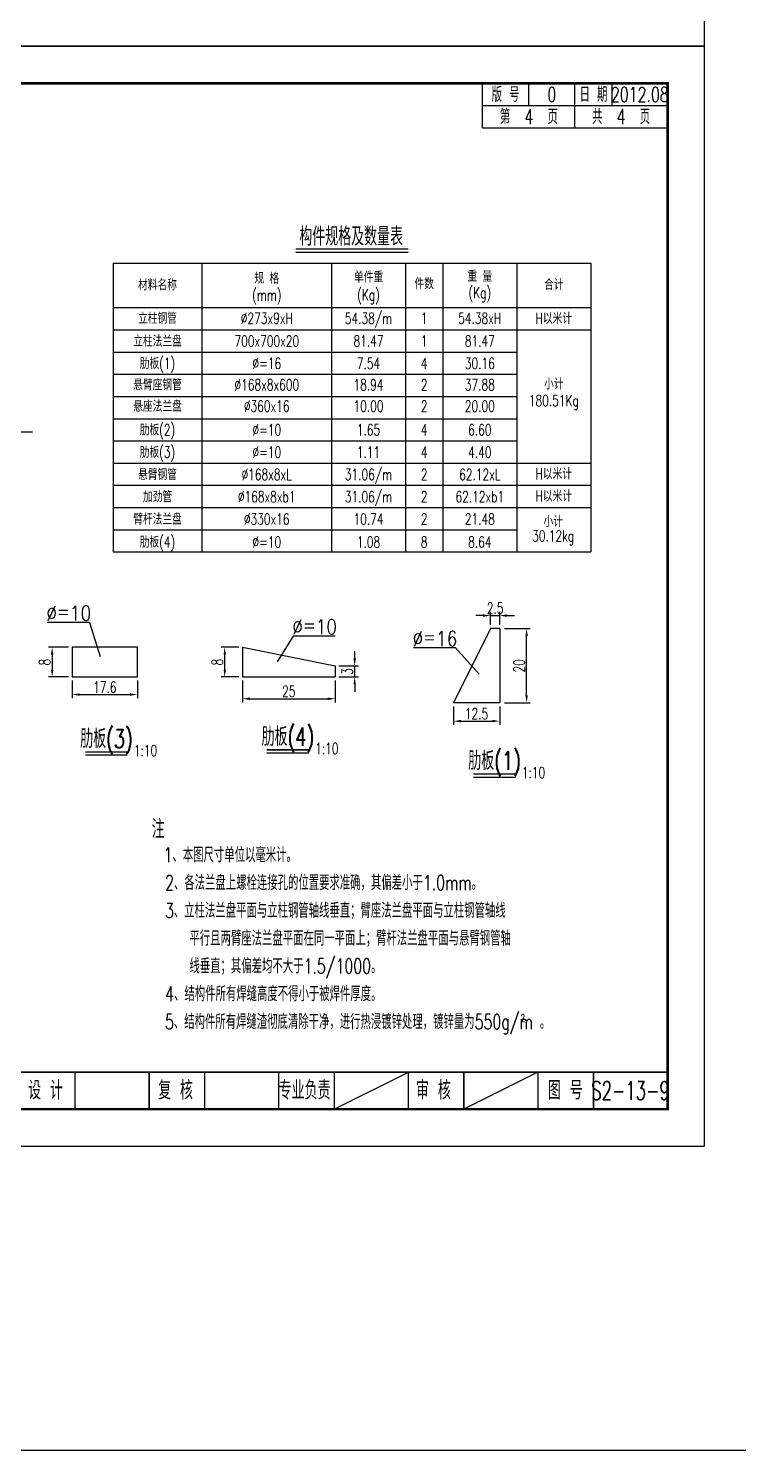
# Model space of a CAD drawing. Extents: x 4349 to 271026, y -15323 to -8945.
# Drawn here: x 4744.3 to 4936.1, y -12858.2 to -12474.2 of the extents above; entities that cross this region are included whole.
import ezdxf
from ezdxf.enums import TextEntityAlignment as Align

# ---------------------------------------------------------------- set-up
doc = ezdxf.new("R2010")
doc.units = 0
doc.header["$LTSCALE"] = 2
doc.header["$PDMODE"] = 32
doc.header["$PDSIZE"] = 0.3
doc.layers.get('0').update_dxf_attribs({"linetype": 'CONTINUOUS'})
doc.layers.get('DEFPOINTS').update_dxf_attribs({"linetype": 'CONTINUOUS'})
for name, color, linetype in [('图框', 7, 'CONTINUOUS'), ('尺寸标注', 4, 'CONTINUOUS'), ('文字', 7, 'CONTINUOUS'), ('文字符号', 7, 'CONTINUOUS'), ('结构1', 1, 'CONTINUOUS')]:
    doc.layers.add(name, color=color, linetype=linetype)
doc.styles.get("Standard").update_dxf_attribs({"font": 'simplex1.shx', "width": 0.7, "bigfont": 'hztxt.shx'})
doc.dimstyles.new('1：10', dxfattribs={"dimtxt": 3, "dimasz": 2, "dimexe": 1, "dimexo": 1, "dimgap": 0.5, "dimtad": 1, "dimrnd": 0.0095, "dimdsep": 46, "dimtxsty": 'Standard', "dimcen": 0.09, "dimclrd": 256, "dimclre": 256, "dimadec": 0, "dimazin": 0, "dimtfac": 1, "dimtix": 1, "dimtmove": 2, "dimatfit": 3, "dimfxl": 0, "dimtolj": 1, "dimtzin": 0, "dimarcsym": 0})

# ---------------------------------------------------------------- blocks, each defined once
blk = doc.blocks.new('series')
at = {"width": 0.75}
for tag, height, p in [('页码', 4, (-35, -19)), ('图名', 5, (-220, -282)), ('图号', 5, (-20, -282))]:
    blk.add_attdef(tag, text='', height=height, dxfattribs=at).set_placement(p, align=Align.MIDDLE_CENTER)
blk = doc.blocks.new('*D448')
at = {"layer": 'DEFPOINTS', "color": 0, "linetype": 'Continuous'}
for p in [(4756.17, -12641.32), (4750.75, -12649.32), (4756.17, -12649.32)]:
    blk.add_point(p, dxfattribs=at)
at = {"layer": '尺寸标注', "linetype": 'Continuous', "lineweight": -2}
for p, q in [((4755.17, -12641.32), (4749.75, -12641.32)), ((4750.75, -12643.32), (4750.75, -12647.32)), ((4755.17, -12649.32), (4749.75, -12649.32))]:
    blk.add_line(p, q, dxfattribs=at)
at = {"layer": '尺寸标注', "linetype": 'Continuous'}
for points in [[(4750.41, -12643.32), (4751.08, -12643.32), (4750.75, -12641.32)], [(4750.41, -12647.32), (4751.08, -12647.32), (4750.75, -12649.32)]]:
    blk.add_solid(points, dxfattribs=at)
at = {"layer": '尺寸标注', "color": 0, "linetype": 'Continuous', "insert": (4748.75, -12645.32), "char_height": 3, "attachment_point": 5, "rotation": 90}
blk.add_mtext('\\A1;8', dxfattribs=at)
blk = doc.blocks.new('*D449')
at = {"layer": 'DEFPOINTS', "color": 0, "linetype": 'Continuous'}
for p in [(4756.17, -12649.32), (4773.77, -12649.32), (4773.77, -12654.08)]:
    blk.add_point(p, dxfattribs=at)
at = {"layer": '尺寸标注', "linetype": 'Continuous', "lineweight": -2}
for p, q in [((4756.17, -12650.32), (4756.17, -12655.08)), ((4773.77, -12650.32), (4773.77, -12655.08)), ((4758.17, -12654.08), (4771.77, -12654.08))]:
    blk.add_line(p, q, dxfattribs=at)
at = {"layer": '尺寸标注', "linetype": 'Continuous'}
for points in [[(4758.17, -12653.75), (4758.17, -12654.41), (4756.17, -12654.08)], [(4771.77, -12653.75), (4771.77, -12654.41), (4773.77, -12654.08)]]:
    blk.add_solid(points, dxfattribs=at)
at = {"layer": '尺寸标注', "color": 0, "linetype": 'Continuous', "insert": (4764.97, -12652.08), "char_height": 3, "attachment_point": 5}
blk.add_mtext('\\A1;17.6', dxfattribs=at)
blk = doc.blocks.new('*D450')
at = {"layer": 'DEFPOINTS', "color": 0, "linetype": 'Continuous'}
for p in [(4802.14, -12649.32), (4827.14, -12649.32), (4827.14, -12655.21)]:
    blk.add_point(p, dxfattribs=at)
at = {"layer": '尺寸标注', "linetype": 'Continuous', "lineweight": -2}
for p, q in [((4802.14, -12650.32), (4802.14, -12656.21)), ((4827.14, -12650.32), (4827.14, -12656.21)), ((4804.14, -12655.21), (4825.14, -12655.21))]:
    blk.add_line(p, q, dxfattribs=at)
at = {"layer": '尺寸标注', "linetype": 'Continuous'}
for points in [[(4804.14, -12654.87), (4804.14, -12655.54), (4802.14, -12655.21)], [(4825.14, -12654.87), (4825.14, -12655.54), (4827.14, -12655.21)]]:
    blk.add_solid(points, dxfattribs=at)
at = {"layer": '尺寸标注', "color": 0, "linetype": 'Continuous', "insert": (4814.64, -12653.21), "char_height": 3, "attachment_point": 5}
blk.add_mtext('\\A1;25', dxfattribs=at)
blk = doc.blocks.new('*D451')
at = {"layer": 'DEFPOINTS', "color": 0, "linetype": 'Continuous'}
for p in [(4797.35, -12641.32), (4802.14, -12641.32), (4802.14, -12649.32)]:
    blk.add_point(p, dxfattribs=at)
at = {"layer": '尺寸标注', "linetype": 'Continuous', "lineweight": -2}
for p, q in [((4801.14, -12641.32), (4796.35, -12641.32)), ((4797.35, -12647.32), (4797.35, -12643.32)), ((4801.14, -12649.32), (4796.35, -12649.32))]:
    blk.add_line(p, q, dxfattribs=at)
at = {"layer": '尺寸标注', "linetype": 'Continuous'}
for points in [[(4797.02, -12643.32), (4797.68, -12643.32), (4797.35, -12641.32)], [(4797.02, -12647.32), (4797.68, -12647.32), (4797.35, -12649.32)]]:
    blk.add_solid(points, dxfattribs=at)
at = {"layer": '尺寸标注', "color": 0, "linetype": 'Continuous', "insert": (4795.35, -12645.32), "char_height": 3, "attachment_point": 5, "rotation": 90}
blk.add_mtext('\\A1;8', dxfattribs=at)
blk = doc.blocks.new('*D452')
at = {"layer": 'DEFPOINTS', "color": 0, "linetype": 'Continuous'}
for p in [(4827.14, -12646.32), (4827.14, -12649.32), (4832.44, -12646.32)]:
    blk.add_point(p, dxfattribs=at)
at = {"layer": '尺寸标注', "linetype": 'Continuous', "lineweight": -2}
for p, q in [((4832.44, -12644.32), (4832.44, -12642.32)), ((4828.14, -12646.32), (4833.44, -12646.32)), ((4828.14, -12649.32), (4833.44, -12649.32)), ((4832.44, -12649.32), (4832.44, -12646.32)), ((4832.44, -12651.32), (4832.44, -12653.32))]:
    blk.add_line(p, q, dxfattribs=at)
at = {"layer": '尺寸标注', "linetype": 'Continuous'}
for points in [[(4832.11, -12644.32), (4832.77, -12644.32), (4832.44, -12646.32)], [(4832.11, -12651.32), (4832.77, -12651.32), (4832.44, -12649.32)]]:
    blk.add_solid(points, dxfattribs=at)
at = {"layer": '尺寸标注', "color": 0, "linetype": 'Continuous', "insert": (4830.44, -12647.82), "char_height": 3, "attachment_point": 5, "rotation": 90}
blk.add_mtext('\\A1;3', dxfattribs=at)
blk = doc.blocks.new('*D453')
at = {"layer": 'DEFPOINTS', "color": 0, "linetype": 'Continuous'}
for p in [(4859.11, -12656.28), (4871.61, -12656.28), (4871.61, -12661.25)]:
    blk.add_point(p, dxfattribs=at)
at = {"layer": '尺寸标注', "linetype": 'Continuous', "lineweight": -2}
for p, q in [((4859.11, -12657.28), (4859.11, -12662.25)), ((4871.61, -12657.28), (4871.61, -12662.25)), ((4861.11, -12661.25), (4869.61, -12661.25))]:
    blk.add_line(p, q, dxfattribs=at)
at = {"layer": '尺寸标注', "linetype": 'Continuous'}
for points in [[(4861.11, -12660.92), (4861.11, -12661.58), (4859.11, -12661.25)], [(4869.61, -12660.92), (4869.61, -12661.58), (4871.61, -12661.25)]]:
    blk.add_solid(points, dxfattribs=at)
at = {"layer": '尺寸标注', "color": 0, "linetype": 'Continuous', "insert": (4865.36, -12659.25), "char_height": 3, "attachment_point": 5}
blk.add_mtext('\\A1;12.5', dxfattribs=at)
blk = doc.blocks.new('*D454')
at = {"layer": 'DEFPOINTS', "color": 0, "linetype": 'Continuous'}
for p in [(4871.61, -12636.28), (4878.86, -12636.28), (4871.61, -12656.28)]:
    blk.add_point(p, dxfattribs=at)
at = {"layer": '尺寸标注', "linetype": 'Continuous', "lineweight": -2}
for p, q in [((4872.86, -12636.28), (4879.86, -12636.28)), ((4878.86, -12654.28), (4878.86, -12638.28)), ((4872.86, -12656.28), (4879.86, -12656.28))]:
    blk.add_line(p, q, dxfattribs=at)
at = {"layer": '尺寸标注', "linetype": 'Continuous'}
for points in [[(4878.53, -12638.28), (4879.19, -12638.28), (4878.86, -12636.28)], [(4878.53, -12654.28), (4879.19, -12654.28), (4878.86, -12656.28)]]:
    blk.add_solid(points, dxfattribs=at)
at = {"layer": '尺寸标注', "color": 0, "linetype": 'Continuous', "insert": (4876.86, -12646.28), "char_height": 3, "attachment_point": 5, "rotation": 90}
blk.add_mtext('\\A1;20', dxfattribs=at)
blk = doc.blocks.new('*D455')
at = {"layer": 'DEFPOINTS', "color": 0, "linetype": 'Continuous'}
for p in [(4871.61, -12632.76), (4869.11, -12636.28), (4871.61, -12636.28)]:
    blk.add_point(p, dxfattribs=at)
at = {"layer": '尺寸标注', "linetype": 'Continuous', "lineweight": -2}
for p, q in [((4867.11, -12632.76), (4865.11, -12632.76)), ((4869.11, -12635.28), (4869.11, -12631.76)), ((4869.11, -12632.76), (4871.61, -12632.76)), ((4871.61, -12635.28), (4871.61, -12631.76)), ((4873.61, -12632.76), (4875.61, -12632.76))]:
    blk.add_line(p, q, dxfattribs=at)
at = {"layer": '尺寸标注', "linetype": 'Continuous'}
for points in [[(4867.11, -12632.42), (4867.11, -12633.09), (4869.11, -12632.76)], [(4873.61, -12632.42), (4873.61, -12633.09), (4871.61, -12632.76)]]:
    blk.add_solid(points, dxfattribs=at)
at = {"layer": '尺寸标注', "color": 0, "linetype": 'Continuous', "insert": (4870.36, -12630.76), "char_height": 3, "attachment_point": 5}
blk.add_mtext('\\A1;2.5', dxfattribs=at)
blk = doc.blocks.new('12345')
at = {"layer": '图框'}
blk.add_lwpolyline([(4926.93, -9362.88), (4926.93, -9065.88), (4506.93, -9065.88), (4506.93, -9362.88)], close=True, dxfattribs=at)
blk = doc.blocks.new('123456')
at = {"layer": '图框', "linetype": 'Continuous'}
blk.add_blockref('12345', (0, -2522.15), dxfattribs=at)

msp = doc.modelspace()

# ---------------------------------------------------------------- linework, layer by layer
at = {"layer": '图框'}
for p, q in [((4866.92857, -12501.02657), (4866.92857, -12489.02657)), ((4879.42857, -12495.02657), (4879.42857, -12489.02657)), ((4891.92857, -12495.02657), (4891.92857, -12489.02657)), ((4901.92857, -12495.02657), (4901.92857, -12489.02657)), ((4866.92857, -12495.02657), (4916.92857, -12495.02657)), ((4891.92857, -12501.02657), (4891.92857, -12495.02657)), ((4866.92857, -12501.02657), (4916.92857, -12501.02657)), ((4881.92858, -12756.02657), (4861.92858, -12766.02657))]:
    msp.add_line(p, q, dxfattribs=at)
at = {"layer": '图框', "linetype": 'Continuous'}
msp.add_line((4826.92858, -12766.02657), (4846.92858, -12756.02657), dxfattribs=at)
msp.add_lwpolyline([(4349.44171, -11467.53445), (7922.30761, -11467.53445), (7922.30761, -12858.22414), (4349.44171, -12858.22414)], close=True, dxfattribs=at)
at = {"layer": '图框'}
for points, const_width in [([(4916.92857, -12489.02657), (4536.92857, -12489.02657), (4536.92858, -12766.02657), (4916.92858, -12766.02657), (4916.92857, -12489.02657)], 0.7), ([(4536.92858, -12756.02657), (4916.92858, -12756.02657)], 0.4), ([(4756.92858, -12766.02657), (4756.92858, -12756.02657)], 0.4), ([(4776.92858, -12766.02657), (4776.92858, -12756.02657)], 0.4), ([(4791.92858, -12766.02657), (4791.92858, -12756.02657)], 0.4), ([(4811.92858, -12766.02657), (4811.92858, -12756.02657)], 0.4), ([(4811.92858, -12766.02657), (4811.92858, -12756.02657)], 0.4), ([(4826.92858, -12766.02657), (4826.92858, -12756.02657)], 0.4), ([(4846.92858, -12766.02657), (4846.92858, -12756.02657)], 0.4), ([(4861.92858, -12766.02657), (4861.92858, -12756.02657)], 0.4), ([(4881.92858, -12766.02657), (4881.92858, -12756.02657)], 0.4), ([(4896.92858, -12766.02657), (4896.92858, -12756.02657)], 0.4)]:
    msp.add_lwpolyline(points, dxfattribs=dict(at, const_width=const_width))
at = {"layer": '尺寸标注', "color": 2}
for p, q in [((4745.40583, -12583.2204), (4732.21676, -12583.22297)), ((4760.79371, -12634.61911), (4749.41097, -12634.61911)), ((4760.79371, -12634.61911), (4763.7521, -12643.77752)), ((4815.80197, -12638.29358), (4811.51629, -12645.24688)), ((4827.18471, -12638.29358), (4815.80197, -12638.29358)), ((4859.66719, -12641.48396), (4848.28445, -12641.48396)), ((4859.66719, -12641.48396), (4866.04602, -12648.59595))]:
    msp.add_line(p, q, dxfattribs=at)
at = {"layer": '文字'}
for p, q in [((4791.20232, -12537.57716), (4791.20232, -12615.57716)), ((4816.52091, -12534.57716), (4846.88373, -12534.57716)), ((4826.20232, -12537.57716), (4826.20232, -12615.57716)), ((4846.20232, -12537.57716), (4846.20232, -12615.57716)), ((4856.20232, -12537.57716), (4856.20232, -12615.57716)), ((4876.20232, -12537.57716), (4876.20232, -12615.57716)), ((4767.20232, -12549.57716), (4896.20232, -12549.57716)), ((4767.20232, -12555.57716), (4896.20232, -12555.57716)), ((4767.20232, -12561.57716), (4876.20232, -12561.57716)), ((4767.20232, -12567.57716), (4876.20232, -12567.57716)), ((4767.20232, -12573.57716), (4876.20232, -12573.57716)), ((4767.20232, -12579.57716), (4876.20232, -12579.57716)), ((4767.20232, -12585.57716), (4876.20232, -12585.57716)), ((4767.20232, -12591.57716), (4896.20232, -12591.57716)), ((4767.20232, -12597.57716), (4896.20232, -12597.57716)), ((4767.20232, -12603.57716), (4896.20232, -12603.57716)), ((4767.20232, -12609.57716), (4876.20232, -12609.57716)), ((4759.72637, -12670.39428), (4771.04207, -12670.39428)), ((4808.71334, -12669.83333), (4820.02904, -12669.83333)), ((4864.50983, -12676.34104), (4875.82553, -12676.34104))]:
    msp.add_line(p, q, dxfattribs=at)
at = {"layer": '文字', "const_width": 0.4}
for points in [[(4816.52091, -12533.75297), (4846.88373, -12533.75297)], [(4808.71334, -12669.00914), (4820.02904, -12669.00914)], [(4759.72637, -12669.57009), (4771.04207, -12669.57009)], [(4864.50983, -12675.51685), (4875.82553, -12675.51685)]]:
    msp.add_lwpolyline(points, dxfattribs=at)
at = {"layer": '文字符号', "color": 1}
for p, q in [((4767.20232, -12537.57716), (4767.20232, -12615.57716)), ((4767.20232, -12537.57716), (4896.20232, -12537.57716)), ((4896.20232, -12537.57716), (4896.20232, -12615.57716)), ((4767.20232, -12615.57716), (4896.20232, -12615.57716))]:
    msp.add_line(p, q, dxfattribs=at)
at = {"layer": '结构1'}
for p, q in [((4869.10826, -12636.27557), (4859.10826, -12656.27557)), ((4871.60826, -12636.27557), (4869.10826, -12636.27557)), ((4871.60826, -12636.27557), (4871.60826, -12656.27557)), ((4802.14483, -12641.31553), (4802.14483, -12649.31553)), ((4802.14483, -12641.31553), (4827.14483, -12646.31553)), ((4802.14483, -12649.31553), (4827.14483, -12649.31553)), ((4827.14483, -12646.31553), (4827.14483, -12649.31553)), ((4871.60826, -12656.27557), (4859.10826, -12656.27557))]:
    msp.add_line(p, q, dxfattribs=at)
msp.add_lwpolyline([(4773.77307, -12649.31553), (4773.77307, -12641.31553), (4756.17307, -12641.31553), (4756.17307, -12649.31553)], close=True, dxfattribs=at)

# ---------------------------------------------------------------- block references
at = {"layer": '图框', "color": 1, "linetype": 'Continuous'}
for p in [(0, -594), (0, -891)]:
    msp.add_blockref('123456', p, dxfattribs=at)
at = {"layer": '图框'}
ref = msp.add_blockref('series', (4926.92858, -12479.02657), dxfattribs=at)
ref.add_attrib('页码', '第  4  页    共  4  页', dxfattribs={"layer": '0', "height": 4, "width": 0.7}).set_placement((4891.92857, -12498.02657), align=Align.MIDDLE_CENTER)
ref.add_attrib('图名', '%%C273单悬臂式标志一般构造图', dxfattribs={"layer": '0', "height": 5, "width": 0.7}).set_placement((4706.92858, -12761.02657), align=Align.MIDDLE_CENTER)
ref.add_attrib('图号', 'S2-13-9', dxfattribs={"layer": '0', "height": 5, "width": 0.65}).set_placement((4906.92858, -12761.02657), align=Align.MIDDLE_CENTER)

# ---------------------------------------------------------------- texts
at = {"layer": '图框', "width": 0.7}
for s, height, p in [('版 号', 4, (4873.17857, -12492.02657)), ('0', 4, (4885.67857, -12492.02657)), ('日 期', 4, (4896.92857, -12492.02657)), ('2012.08', 4, (4909.42857, -12492.02657)), ('设 计', 5, (4748.97324, -12760.93198)), ('复 核', 5, (4784.06806, -12760.93198)), ('专业负责', 5, (4818.9188, -12760.93198)), ('审 核', 5, (4853.69261, -12760.93198)), ('图 号', 5, (4889.31178, -12760.93198))]:
    msp.add_text(s, height=height, dxfattribs=at).set_placement(p, align=Align.MIDDLE_CENTER)
at = {"layer": '文字'}
for s, height, width, p in [('构件规格及数量表', 5, 0.7, (4831.49214, -12530.36675)), ('材料名称', 3, 0.7, (4779.20232, -12543.45422)), ('规 格', 3, 0.7, (4808.70232, -12541.6502)), ('单件重', 3, 0.7, (4836.20232, -12541.33127)), ('件数', 3, 0.7, (4851.20232, -12543.13529)), ('重 量', 3, 0.7, (4866.20232, -12541.09208)), ('合计', 3, 0.7, (4886.20232, -12543.37448)), ('(mm)', 3, 0.7, (4808.70232, -12546.21501)), ('(Kg)', 3, 0.7, (4836.20232, -12546.13529)), ('(Kg)', 3, 0.7, (4866.20232, -12545.57716)), ('立柱钢管', 3, 0.7, (4779.20232, -12552.46863)), ('%%C273x9xH', 3, 0.7, (4808.70232, -12552.46863)), ('54.38/m', 3, 0.7, (4836.20232, -12552.46863)), ('1', 3, 0.7, (4851.20232, -12552.46863)), ('54.38xH', 3, 0.7, (4866.20232, -12552.46863)), ('H以米计', 3, 0.7, (4886.20232, -12552.46863)), ('立柱法兰盘', 3, 0.7, (4779.20232, -12558.6167)), ('700x700x20', 3, 0.7, (4808.70232, -12558.6167)), ('81.47', 3, 0.7, (4836.20232, -12558.6167)), ('1', 3, 0.7, (4851.20232, -12558.6167)), ('81.47', 3, 0.7, (4866.20232, -12558.6167)), ('肋板(1)', 3, 0.7, (4779.20232, -12564.64305)), ('%%C=16', 3, 0.7, (4808.70232, -12564.64305)), ('7.54', 3, 0.7, (4836.20232, -12564.64305)), ('4', 3, 0.7, (4851.20232, -12564.64305)), ('30.16', 3, 0.7, (4866.20232, -12564.64305)), ('悬臂座钢管', 3, 0.7, (4779.20232, -12570.426)), ('%%C168x8x600', 3, 0.7, (4808.70232, -12570.426)), ('18.94', 3, 0.7, (4836.20232, -12570.426)), ('2', 3, 0.7, (4851.20232, -12570.426)), ('37.88', 3, 0.7, (4866.20232, -12570.426)), ('小计', 3, 0.7, (4886.20966, -12570.2046)), ('悬座法兰盘', 3, 0.7, (4779.20232, -12576.20895)), ('%%C360x16', 3, 0.7, (4808.70232, -12576.20895)), ('10.00', 3, 0.7, (4836.20232, -12576.20895)), ('2', 3, 0.7, (4851.20232, -12576.20895)), ('20.00', 3, 0.7, (4866.20232, -12576.20895)), ('180.51Kg', 3, 0.7, (4886.20966, -12574.69507)), ('肋板(2)', 3, 0.7, (4779.20232, -12582.60042)), ('%%C=10', 3, 0.7, (4808.70232, -12582.60042)), ('1.65', 3, 0.7, (4836.20232, -12582.60042)), ('4', 3, 0.7, (4851.20232, -12582.60042)), ('6.60', 3, 0.7, (4866.20232, -12582.60042)), ('肋板(3)', 3, 0.7, (4779.20232, -12588.62678)), ('%%C=10', 3, 0.7, (4808.70232, -12588.62678)), ('1.11', 3, 0.7, (4836.20232, -12588.62678)), ('4', 3, 0.7, (4851.20232, -12588.62678)), ('4.40', 3, 0.7, (4866.20232, -12588.62678)), ('悬臂钢管', 3, 0.7, (4779.20232, -12594.65314)), ('%%C168x8xL', 3, 0.7, (4808.70232, -12594.65314)), ('31.06/m', 3, 0.7, (4836.20232, -12594.65314)), ('2', 3, 0.7, (4851.20232, -12594.65314)), ('62.12xL', 3, 0.7, (4866.20232, -12594.65314)), ('H以米计', 3, 0.7, (4886.20232, -12594.46863)), ('加劲管', 3, 0.7, (4779.20232, -12600.65314)), ('%%C168x8xb1', 3, 0.7, (4808.70232, -12600.65314)), ('31.06/m', 3, 0.7, (4836.20232, -12600.65314)), ('2', 3, 0.7, (4851.20232, -12600.65314)), ('62.12xb1', 3, 0.7, (4866.20232, -12600.65314)), ('H以米计', 3, 0.7, (4886.20232, -12600.46863)), ('臂杆法兰盘', 3, 0.7, (4779.20232, -12606.67949)), ('%%C330x16', 3, 0.7, (4808.70232, -12606.67949)), ('10.74', 3, 0.7, (4836.20232, -12606.67949)), ('2', 3, 0.7, (4851.20232, -12606.67949)), ('21.48', 3, 0.7, (4866.20232, -12606.67949)), ('小计', 3, 0.7, (4886.05109, -12607.33437)), ('肋板(4)', 3, 0.7, (4779.20232, -12612.89575)), ('30.12kg', 3, 0.7, (4886.05109, -12611.23719)), ('%%C=10', 3, 0.7, (4808.70232, -12612.89575)), ('1.08', 3, 0.7, (4836.20232, -12612.89575)), ('8', 3, 0.7, (4851.20232, -12612.89575)), ('8.64', 3, 0.7, (4866.20232, -12612.89575)), ('%%C＝10', 4, 0.85, (4755.24083, -12632.11911)), ('%%C＝10', 4, 0.85, (4821.63183, -12635.79358)), ('%%C＝16', 4, 0.85, (4854.11431, -12638.98396)), ('肋板(3)', 5, 0.7, (4765.41774, -12665.99285)), ('肋板(4)', 5, 0.7, (4814.40471, -12665.43189)), ('1:10', 3, 0.7, (4775.95694, -12669.21004)), ('1:10', 3, 0.7, (4824.94391, -12668.64909)), ('肋板(1)', 5, 0.7, (4870.2012, -12671.9396)), ('1:10', 3, 0.7, (4880.7404, -12675.1568))]:
    msp.add_text(s, height=height, dxfattribs=dict(at, width=width)).set_placement(p, align=Align.MIDDLE_CENTER)
at = {"layer": '文字', "linetype": 'Continuous', "width": 0.7}
for s, height, p in [('注', 5, (4777.62677, -12692.86937)), ('1、本图尺寸单位以毫米计。', 4, (4780.83011, -12699.35016)), ('2、各法兰盘上螺栓连接孔的位置要求准确，其偏差小于1.0mm。', 4, (4781.23082, -12706.88559)), ('3、立柱法兰盘平面与立柱钢管轴线垂直；臂座法兰盘平面与立柱钢管轴线', 4, (4781.21261, -12714.38559)), ('   平行且两臂座法兰盘平面在同一平面上；臂杆法兰盘平面与悬臂钢管轴', 4, (4781.55868, -12721.88559)), ('   线垂直；其偏差均不大于1.5/1000。', 4, (4781.55868, -12729.38559)), ('4、结构件所有焊缝高度不得小于被焊件厚度。', 4, (4781.26725, -12736.88559)), ('5、结构件所有焊缝渣彻底清除干净，进行热浸镀锌处理，镀锌量为550g/m 。 ', 4, (4781.21261, -12744.42103)), ('2', 2, (4877.25704, -12742.41895))]:
    msp.add_text(s, height=height, dxfattribs=at).set_placement(p)

# ---------------------------------------------------------------- dimensions: what is measured, and where the dimension line sits
at = {"layer": '尺寸标注', "linetype": 'Continuous'}
for base, p1, p2, picture, middle in [((4871.60826, -12632.75652), (4869.10826, -12636.27557), (4871.60826, -12636.27557), '*D455', (4870.35826, -12630.75652)), ((4773.77307, -12654.08166), (4756.17307, -12649.31553), (4773.77307, -12649.31553), '*D449', (4764.97307, -12652.08166)), ((4827.14483, -12655.20611), (4802.14483, -12649.31553), (4827.14483, -12649.31553), '*D450', (4814.64483, -12653.20611)), ((4871.60826, -12661.24985), (4859.10826, -12656.27557), (4871.60826, -12656.27557), '*D453', (4865.35826, -12659.24985))]:
    dim = msp.add_linear_dim(base=base, p1=p1, p2=p2, dimstyle='1：10', dxfattribs=at)
    dim.commit()
    dim.dimension.update_dxf_attribs({"geometry": picture, "text_midpoint": middle})
for base, p1, p2, picture, middle in [((4878.86036, -12636.27557), (4871.60826, -12656.27557), (4871.60826, -12636.27557), '*D454', (4876.86036, -12646.27557)), ((4750.74562, -12649.31553), (4756.17307, -12641.31553), (4756.17307, -12649.31553), '*D448', (4748.74562, -12645.31553)), ((4797.34936, -12641.31553), (4802.14483, -12649.31553), (4802.14483, -12641.31553), '*D451', (4795.34936, -12645.31553)), ((4832.43851, -12646.31553), (4827.14483, -12649.31553), (4827.14483, -12646.31553), '*D452', (4830.43851, -12647.81553))]:
    dim = msp.add_linear_dim(base=base, p1=p1, p2=p2, angle=90, dimstyle='1：10', dxfattribs=at)
    dim.commit()
    dim.dimension.update_dxf_attribs({"geometry": picture, "text_midpoint": middle})

doc.saveas('drawing.dxf')
